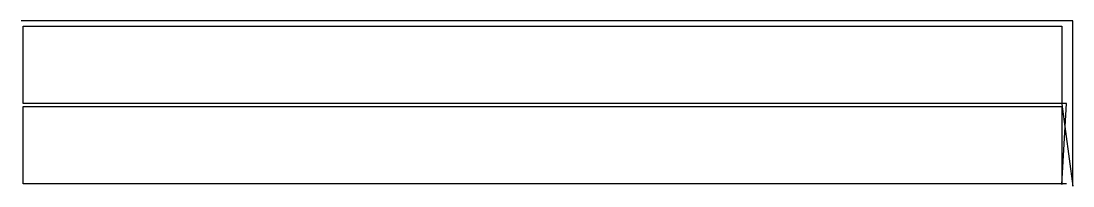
# Model space of a CAD drawing. Header units: metres. Extents: x 0 to 6944, y 0 to 1093.
import ezdxf

# ---------------------------------------------------------------- set-up
doc = ezdxf.new("R2010")
doc.units = ezdxf.units.M

msp = doc.modelspace()

# ---------------------------------------------------------------- linework, layer by layer
at = {"layer": 'TOOL_0'}
for p, q in [((1, 1092.529), (0, 1092.529)), ((6944.476, 1092.529), (1, 1092.529)), ((15, 546.618), (15, 1058.118)), ((15, 1058.118), (6872.001, 1058.118)), ((6872.001, 1058.118), (6872.001, 546.618)), ((6944.476, 1), (6944.476, 1092.529)), ((6872.001, 546.618), (15, 546.618)), ((15, 15.001), (15, 526.501)), ((15, 526.501), (6872.001, 526.501)), ((6872.001, 10.142), (6901.42, 546.618)), ((6901.42, 546.618), (6872.001, 546.618)), ((6872.001, 546.618), (6872.001, 541.759)), ((6872.001, 541.759), (6944.476, 0)), ((6872.001, 526.501), (6872.001, 15.001)), ((6872.001, 15.001), (15, 15.001)), ((6901.42, 15.001), (6872.001, 15.001)), ((6872.001, 15.001), (6872.001, 10.142)), ((6944.476, 0), (6944.476, 1)), ((6944.476, 1), (6944.476, 0)), ((6944.476, 0), (6944.476, 1))]:
    msp.add_line(p, q, dxfattribs=at)

doc.saveas('drawing.dxf')
